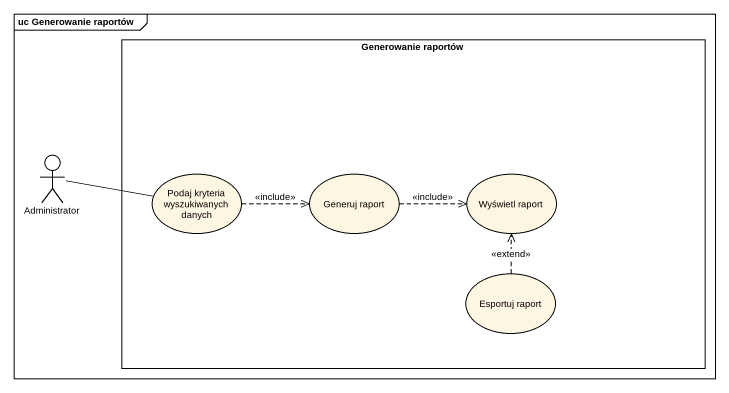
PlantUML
@startuml
mainframe uc Generowanie raportów
rectangle "Generowanie raportów" as Generowanie_raportów {
  usecase "Podaj kryteria wyszukiwanych danych" as Podaj_kryteria
  usecase "Generuj raport" as Generuj_raport
  usecase "Wyświetl raport" as Wyświetl_raport
  usecase "Esportuj raport" as Esportuj_raport
}
actor Administrator
Administrator -right- Podaj_kryteria
Podaj_kryteria .right.> Generuj_raport : <<include>>
Generuj_raport .right.> Wyświetl_raport : <<include>>
Esportuj_raport .up.> Wyświetl_raport : <<extend>>
@enduml
